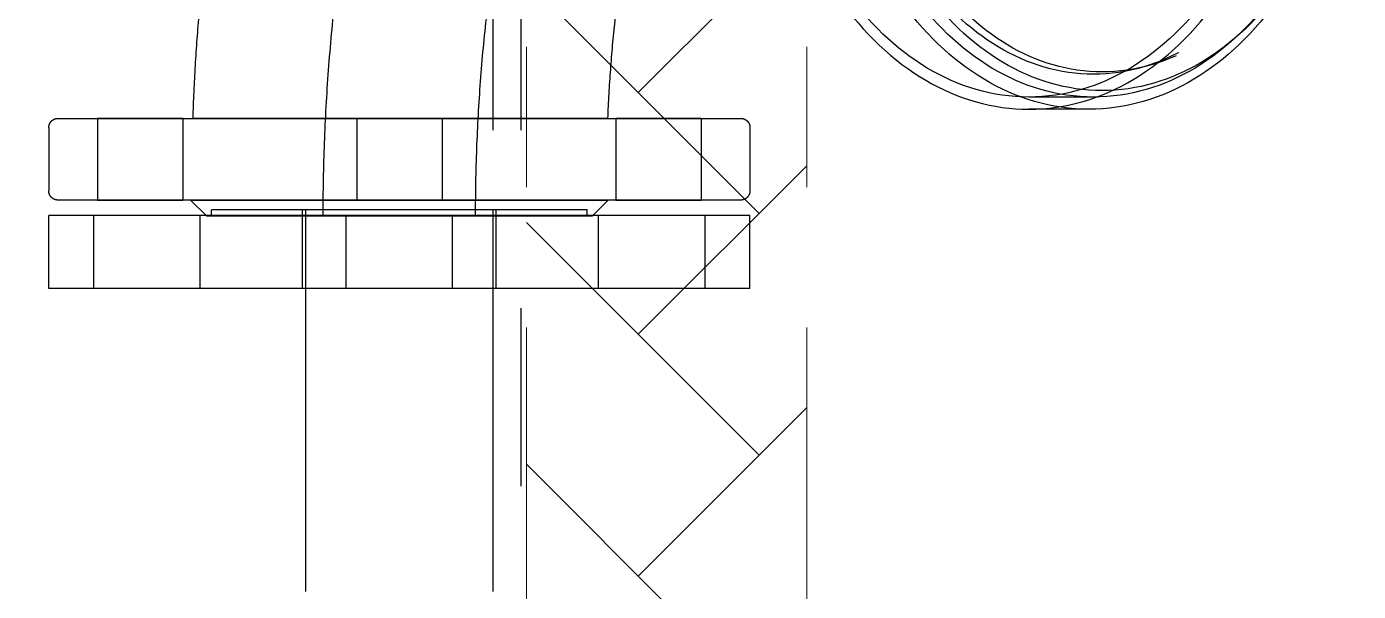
# Model space of a CAD drawing. Header units: millimetres. Extents: x -46397 to 283259, y -8690 to 23983.
# Drawn here: x -14918.5 to -14681.1, y 4452.3 to 4553 of the extents above; entities that cross this region are included whole.
import ezdxf

# ---------------------------------------------------------------- set-up
doc = ezdxf.new("R2010")
doc.units = ezdxf.units.MM
doc.linetypes.add('CENTER', pattern=[2, 1.25, -0.25, 0.25, -0.25])
doc.linetypes.add('PHANTOM', pattern=[63.50000000000001, 31.75, -6.35, 6.35, -6.35, 6.35, -6.35])
doc.layers.add('DUONGTAM', color=1, linetype='CENTER', lineweight=0)

# ---------------------------------------------------------------- blocks, each defined once
blk = doc.blocks.new('BO-3')
at = {"color": 251, "linetype": 'PHANTOM', "ltscale": 5, "extrusion": (0, 1, 0)}
for p, q in [((600.0000000036962, 4477.614315796342), (600.0000000036962, 2977.614315796342)), ((605.0000000036962, 4477.614315796342), (605.0000000036962, 2977.614315796342)), ((707.1069922669267, 3943.754141483299), (695.5780773562146, 3943.75403480382)), ((706.2907196169253, 3941.580220886524), (695.57809747188, 3941.580121760377)), ((529.5586710831267, 3939.9483996979), (529.5587384706305, 3925.383182306501)), ((544.7760623877402, 3939.948470102765), (544.776129775244, 3925.383252711366)), ((575.7543232573371, 3939.948827156), (575.7543906448409, 3925.383609764602)), ((590.9717145619215, 3939.948897560866), (590.9717819494545, 3925.383680169467)), ((621.949975432537, 3939.948827156), (621.9500428200408, 3925.383609764602)), ((637.1673667371215, 3939.948897560866), (637.1674341246253, 3925.383680169467)), ((520.8630264524254, 3938.317924683932), (520.863078753202, 3927.013576857771)), ((645.8630264545791, 3938.318503009596), (645.8630787553266, 3927.014155183435)), ((548.9609254595707, 3922.557185115427), (546.1348254278419, 3925.383258996724)), ((575.7543906438514, 3925.383609764602), (575.7543906458304, 3925.383182306501)), ((590.9717819484649, 3925.383680169467), (590.971781950444, 3925.383252711366)), ((617.8220851101796, 3922.614315795789), (620.591347167443, 3925.383603477665)), ((645.8630944826873, 3922.614315795789), (520.8630944826873, 3922.614315795789)), ((520.8630944826873, 3909.614315795789), (520.8630944826873, 3922.614315795789)), ((528.8630944826291, 3909.614315795789), (528.8630944826291, 3922.614315795789)), ((547.8630944826291, 3909.614315795789), (547.8630944826291, 3922.614315795789)), ((616.8630944826873, 3923.614315795789), (549.8630944826873, 3923.614315795789)), ((549.8630944826873, 3922.614315795789), (549.8630944826873, 3923.614315795789)), ((566.1130944826873, 3909.614315795789), (566.1130944826873, 3923.614315795789)), ((566.663094482501, 3855.614315796371), (566.6630944836652, 3923.614315795789)), ((573.8630944826291, 3909.614315795789), (573.8630944826291, 3922.614315795789)), ((592.8630944826291, 3909.614315795789), (592.8630944826291, 3922.614315795789)), ((600.0630944824661, 3855.614315796342), (600.0630944836594, 3923.614315795789)), ((600.6130944826873, 3909.614315795789), (600.6130944826873, 3923.614315795789)), ((616.8630944826873, 3922.614315795789), (616.8630944826873, 3923.614315795789)), ((617.7652732860879, 3922.557503445994), (617.8220851101796, 3922.614315795789)), ((618.8630944826291, 3909.614315795789), (618.8630944826291, 3922.614315795789)), ((637.8630944826291, 3909.614315795789), (637.8630944826291, 3922.614315795789)), ((645.8630944826873, 3909.614315795789), (645.8630944826873, 3922.614315795789)), ((645.8630944826873, 3909.614315795789), (520.8630944826873, 3909.614315795789))]:
    blk.add_line(p, q, dxfattribs=at)
at = {"color": 251, "linetype": 'PHANTOM', "ltscale": 5}
for centre, major_axis, ratio, start_param, end_param in [((706.290091002069, 4009.515003494202), (0.0006286148552983904, -67.93478260767084), 0.707106781171449, -1.570802869802909, 4.712382437376677), ((695.5774688570236, 4009.514904368054), (0.0006286148563038956, -67.93478260767192), 0.7071067811714659, -5.329070518200751e-14, 3.14159265358974), ((695.5774688570236, 4009.514904368054), (0.0006084991799288422, -65.76086956422536), 0.7071067811714493, -1.570802869802909, 4.712382437376677), ((707.1063837677357, 4009.515011047533), (0.0006084991799288422, -65.76086956422536), 0.7071067811714493, -1.570802869802909, 4.712382437376677), ((708.6435724225012, 4009.515025271463), (0.0005978171597160731, -64.60645726415213), 0.7071067811714491, -1.570802869802909, 4.712382437376677), ((707.1063837677357, 4009.515011047533), (0.0005707182604582499, -61.67786304708815), 0.7071067811714489, -1.570802869802909, 4.712382437376677), ((708.6435724225012, 4009.515025271463), (0.0005670194641337552, -61.27813192063342), 0.7071067811714491, -1.570802869802909, 4.712382437376677), ((695.5774688570236, 4009.514904368054), (0.000628614867879115, -67.93478260766851), 0.7071067811714112, -1.570802869803066, -6.705747068735946e-14)]:
    blk.add_ellipse(centre, major_axis=major_axis, ratio=ratio, start_param=start_param, end_param=end_param, dxfattribs=at)
at = {"color": 251, "linetype": 'PHANTOM', "ltscale": 5, "extrusion": (0, 0, -1)}
for centre, major_axis, ratio, start_param, end_param in [((537.1673667354335, 3939.948434900336), (7.608695652303428, 3.52024319033813e-05), 4.626605334244925e-06, -2.356194490024912, 3.926990817154674), ((583.3630189096439, 3939.948862358437), (7.608695652303428, 3.52024319033813e-05), 4.626605334244925e-06, -2.356194490024912, 3.926990817154674), ((583.3630189106334, 3939.948434900336), (7.608695652303428, 3.52024319033813e-05), 4.626605334244925e-06, -2.356194490024912, 3.926990817154674), ((629.5586710848438, 3939.948862358437), (7.608695652303428, 3.52024319033813e-05), 4.626605334244925e-06, -2.356194490024912, 3.926990817154674), ((537.1674341229373, 3925.383217508937), (7.608695652303428, 3.52024319033813e-05), 4.626605334244925e-06, 0.785398163564881, 7.068583470744468), ((583.3630862976133, 3925.383431237988), (-37.22826087017494, -0.0001722404684446474), 4.626605359578248e-06, -4.626527072559838e-06, 0.7853981634867121), ((583.3630862976424, 3925.383431237995), (37.22826087019936, 0.0001722404706062884), 4.626605341703876e-06, 4.626683630211185e-06, 3.141588027063065), ((583.3630862976424, 3925.383431237995), (37.22826087020249, 0.0001722404703626214), 4.626605335108371e-06, -2.356194490181498, 4.626605041302412e-06), ((583.3630862971477, 3925.383644967038), (7.608695652303428, 3.52024319033813e-05), 4.626605334244925e-06, 0.785398163564881, 7.068583470744468), ((583.3630862981372, 3925.383217508937), (7.608695652303428, 3.52024319033813e-05), 4.626605334244925e-06, 0.785398163564881, 7.068583470744468), ((629.5587384723476, 3925.383644967038), (7.608695652303428, 3.52024319033813e-05), 4.626605334244925e-06, 0.785398163564881, 7.068583470744468), ((583.3630993728293, 3922.557344281453), (34.40217391362908, 0.0001591652813917169), 4.626605334244925e-06, -2.356194490024912, 3.926990817154674), ((583.3630993728293, 3922.557344281453), (13.58695652197041, 6.286148554175233e-05), 4.626605334244924e-06, -2.356194490024912, 3.926990817154674)]:
    blk.add_ellipse(centre, major_axis=major_axis, ratio=ratio, start_param=start_param, end_param=end_param, dxfattribs=at)
at = {"color": 251, "linetype": 'PHANTOM', "ltscale": 5}
for points, knots in [([(546.5781145128421, 3939.948702817408), (546.6776586545748, 3943.100109363197), (546.8205114808225, 3946.249221062015), (547.1927278987132, 3952.538943259566), (547.4220936005586, 3955.679553409162), (547.9671575378743, 3961.948213433283), (548.2828557286994, 3965.076263178311), (549.0003412128426, 3971.31583467402), (549.4021284484188, 3974.427356305412), (550.2914846054919, 3980.629920698837), (550.7790534573141, 3983.720963354815), (551.3093284085044, 3986.799801256831)], [1.615437709959589, 1.615437709959589, 1.615437709959589, 1.615437709959589, 1.654292805921843, 1.654292805921843, 1.693148863497054, 1.693148863497054, 1.732004921072265, 1.732004921072265, 1.770860978647477, 1.770860978647477, 1.809717036222688, 1.809717036222688, 1.809717036222688, 1.809717036222688]), ([(569.7761428508675, 3922.557281419959), (569.7761227653828, 3926.898576118987), (569.8564839427418, 3931.239871053895), (570.1777868935023, 3939.911253233167), (570.4187286093365, 3944.241339552875), (571.0606475068489, 3952.879122320523), (571.4616245742945, 3957.186817858852), (572.4227084254089, 3965.768692276939), (572.982815040159, 3970.042870272508), (574.2608958735946, 3978.546665160957), (574.9788698718185, 3982.776281205941), (575.7749713621452, 3986.978148661245)], [1.570789783786881, 1.570789783786881, 1.570789783786881, 1.570789783786881, 1.623149661346711, 1.623149661346711, 1.675509538906541, 1.675509538906541, 1.727869416466371, 1.727869416466371, 1.780229294026201, 1.780229294026201, 1.832589171586031, 1.832589171586031, 1.832589171586031, 1.832589171586031]), ([(596.9500558947911, 3922.557407142933), (596.950037360948, 3926.563339301323), (597.0241968233895, 3930.569271608492), (597.3206302174949, 3938.569469692196), (597.5429041293391, 3942.563734305248), (598.134841987805, 3950.528962706059), (598.5045058941469, 3954.499925323868), (599.3900172944996, 3962.406985280166), (599.9058647262282, 3966.343081437572), (601.0820562505978, 3974.168949106443), (601.7424002563057, 3978.058719420489), (602.4739100030565, 3981.919668100305)], [1.57078978378688, 1.57078978378688, 1.57078978378688, 1.57078978378688, 1.62314966134671, 1.62314966134671, 1.67550953890654, 1.67550953890654, 1.727869416466369, 1.727869416466369, 1.780229294026199, 1.780229294026199, 1.832589171586029, 1.832589171586029, 1.832589171586029, 1.832589171586029]), ([(620.5381406362576, 3939.949043620367), (620.6553950232337, 3942.862071198706), (620.8197822909569, 3945.770522802824), (621.2422706707148, 3951.57100688243), (621.5003741919063, 3954.463038273327), (622.109416769701, 3960.223307763354), (622.4603558461822, 3963.091545180712), (622.9117944388709, 3966.337430103198), (622.9673455301672, 3966.730297255814), (623.0237648535403, 3967.12286037557)], [1.627659496283031, 1.627659496283031, 1.627659496283031, 1.627659496283031, 1.673441027732466, 1.673441027732466, 1.719223728347239, 1.719223728347239, 1.765006428962012, 1.765006428962012, 1.771316192289447, 1.771316192289447, 1.771316192289447, 1.771316192289447]), ([(520.8630264524254, 3938.317924683932), (520.8630256370234, 3938.494170026413), (520.8923585783923, 3938.67268606291), (521.0041352760163, 3939.003626098271), (521.0869741211645, 3939.16058393152), (521.295275171753, 3939.437154111987), (521.4233589951182, 3939.560183675119), (521.7081774768885, 3939.757249933911), (521.8684565786971, 3939.833740621372), (522.1169089768664, 3939.906604058338), (522.2013611364528, 3939.924277929484), (522.3292492092878, 3939.940651406239), (522.3724183440208, 3939.944438112954), (522.4290003391216, 3939.947148821044), (522.4428171671461, 3939.947631775725), (522.4599735373631, 3939.948028530449), (522.4641212240094, 3939.948107078399), (522.469546622393, 3939.948192647516), (522.4712257169303, 3939.948216113768), (522.4757514427765, 3939.948273702666), (522.4780476114247, 3939.948295090016), (522.4830829231651, 3939.948337515936), (522.4845710463123, 3939.948343297019), (522.487133851042, 3939.948355503522), (522.4878892253619, 3939.948357789148), (522.4903176085209, 3939.948365285654), (522.4907858072547, 3939.948365266002), (522.4928585990565, 3939.948368378038), (522.4934201306314, 3939.948368379362), (522.4972402749409, 3939.948370645183), (522.5015650563873, 3939.948371897521), (522.5276153598097, 3939.948377452678), (522.565632006852, 3939.94838164168), (522.7743602461705, 3939.948397415657), (523.0610214818735, 3939.948409496454), (523.8967111275997, 3939.948434580041), (524.4461806988693, 3939.948447618652), (525.7989482202101, 3939.948474475455), (526.6044394530763, 3939.948488337574), (528.4578496452596, 3939.948516657762), (529.508804960351, 3939.948531162252), (531.8385476582916, 3939.948560574772), (533.1211536510091, 3939.94857553102), (535.8966058738879, 3939.948605649308), (537.3940016228589, 3939.948620860716), (540.5786773245782, 3939.948651288843), (542.271177698276, 3939.948666555447), (545.8232101998874, 3939.948696893403), (547.6885649691685, 3939.948712014495), (551.5612578856526, 3939.948741863456), (553.5749443301465, 3939.948756640249), (557.7173856160371, 3939.948785607801), (559.8529309461883, 3939.948799846043), (564.2106622659776, 3939.948827551369), (566.4399916618713, 3939.948841063862), (570.9557243497111, 3939.948867142735), (573.2495300533483, 3939.948879751853), (577.8638982686971, 3939.94890386143), (580.1920248813112, 3939.948915401405), (584.8443660668563, 3939.948937224723), (587.1762069881952, 3939.948947543842), (591.8053593721124, 3939.948966794011), (594.1102591707895, 3939.948975756615), (598.6553658309858, 3939.948992180554), (600.9030232562509, 3939.948999668824), (605.3043321766017, 3939.949013050627), (607.4651985141099, 3939.949018966105), (611.6648481156444, 3939.949029129846), (613.7105156505422, 3939.949033394765), (617.6532954715658, 3939.94904020683), (619.5568709522195, 3939.949042765129), (623.1909474789863, 3939.949046135956), (624.927405673312, 3939.949046954007), (628.205003782874, 3939.94904683928), (629.7515164810175, 3939.949045906313), (632.6295475465595, 3939.949042307544), (633.965783690539, 3939.949039635841), (636.4064121166302, 3939.949032600332), (637.5148051267315, 3939.949028225001), (639.4859459470317, 3939.949017845243), (640.3519247762742, 3939.949011823799), (641.8276661096315, 3939.948998236203), (642.4398471189779, 3939.948990647787), (643.4007940427982, 3939.948974030802), (643.7511287167436, 3939.9489649754), (644.0583670577034, 3939.948951206123), (644.1257151950267, 3939.948947034729), (644.1914193845878, 3939.948940655388), (644.2074389512709, 3939.948938541191), (644.2231872840202, 3939.948935321136), (644.2270322536351, 3939.948934275828), (644.2318050744361, 3939.948932246272), (644.2311494315509, 3939.94893698645), (644.2366667632596, 3939.948925630753), (644.235006467643, 3939.948954566684), (644.245124815614, 3939.948882421329), (644.2462473134219, 3939.948873784047), (644.2486712265527, 3939.948851313969), (644.2498022146465, 3939.948839996225), (644.252418916527, 3939.948810267062), (644.2539201813343, 3939.948791623636), (644.2589131197601, 3939.948721237579), (644.2629338224069, 3939.948653160161), (644.2752668492903, 3939.948392338531), (644.2840978251188, 3939.948139878808), (644.3041473884659, 3939.947398757427), (644.3155574540142, 3939.946857999024), (644.3611219749437, 3939.944216591979), (644.3953097565391, 3939.941152235002), (644.5317738027661, 3939.924564326229), (644.6334932402242, 3939.90223992951), (644.8978415755555, 3939.817229120574), (645.0572433342459, 3939.735785038636), (645.3373797392123, 3939.529995443943), (645.4618960951921, 3939.403437634897), (645.6623483737058, 3939.12105541975), (645.7407644730993, 3938.961707334729), (645.8386562006781, 3938.642209004149), (645.8630257097539, 3938.47948793037), (645.8630264545791, 3938.318503009596)], [0, 0, 0, 0, 0.528736035351584, 0.528736035351584, 1.047920834258392, 1.047920834258392, 1.56744851272004, 1.56744851272004, 2.086963859629437, 2.086963859629437, 2.344199400488174, 2.344199400488174, 2.473781922070964, 2.473781922070964, 2.514623021308877, 2.514623021308877, 2.52788777624398, 2.52788777624398, 2.534444742200335, 2.534444742200335, 2.547746774264423, 2.547746774264423, 2.574177047984909, 2.574177047984909, 2.606475015388299, 2.606475015388299, 2.703305752690013, 2.703305752690013, 2.993692897307271, 2.993692897307271, 3.864856197904487, 3.864856197904487, 6.478894592504641, 6.478894592504641, 13.48298006790027, 13.48298006790027, 20.46288930176262, 20.46288930176262, 27.44214593152797, 27.44214593152797, 34.42135117395581, 34.42135117395581, 41.40054404447419, 41.40054404447419, 48.37973247722314, 48.37973247722314, 55.35891892029723, 55.35891892029723, 62.33810433636644, 62.33810433636644, 69.31728916992664, 69.31728916992664, 76.29647365184692, 76.29647365184692, 83.27565791396736, 83.27565791396736, 90.25484203830733, 90.25484203830733, 97.2340260806055, 97.2340260806055, 104.2132100828315, 104.2132100828315, 111.192394080742, 111.192394080742, 118.171578109448, 118.171578109448, 125.1507622087746, 125.1507622087746, 132.1299464301089, 132.1299464301089, 139.1091308472856, 139.1091308472856, 146.0883155764743, 146.0883155764743, 153.0675008167103, 153.0675008167103, 160.0466869416305, 160.0466869416305, 167.0258747344841, 167.0258747344841, 174.005066097469, 174.005066097469, 180.9842667629563, 180.9842667629563, 187.9635014393519, 187.9635014393519, 190.8758352382961, 190.8758352382961, 192.2958980441997, 192.2958980441997, 192.9874019610604, 192.9874019610604, 193.5060223108554, 193.5060223108554, 193.6034363815481, 193.6034363815481, 193.6131910582527, 193.6131910582527, 193.6197368882521, 193.6197368882521, 193.6262952959781, 193.6262952959781, 193.6395783729747, 193.6395783729747, 193.6659662031097, 193.6659662031097, 193.700248206313, 193.700248206313, 193.8030711519799, 193.8030711519799, 194.1126827852657, 194.1126827852657, 194.6361163350682, 194.6361163350682, 195.1554829233805, 195.1554829233805, 195.6750039879671, 195.6750039879671, 196.1579587574896, 196.1579587574896, 196.1579587574896, 196.1579587574896]), ([(546.5884346365929, 3939.948483239339), (546.5306949135847, 3939.948471672131), (546.7136213001795, 3939.948461380987), (547.3344504280831, 3939.948447781146), (547.5995622363989, 3939.948443556281), (548.2488146840769, 3939.948435737668), (548.6348475887207, 3939.948432138222), (549.948106730415, 3939.948422528712), (551.0342801323568, 3939.94841760748), (552.6531047298631, 3939.948413296621), (552.9900427167886, 3939.948412527312), (553.6906900586328, 3939.948411177418), (554.0554271810688, 3939.948410595647), (555.1825967350742, 3939.948409149813), (555.9756237756228, 3939.948408584441), (558.4755723106791, 3939.948408046763), (560.3022143421986, 3939.948409221888), (562.79039896428, 3939.948412654438), (563.2997964119131, 3939.948413442678), (564.3299310795264, 3939.948415204479), (564.8511128398823, 3939.94841617814), (566.4326646695554, 3939.948419372286), (568.58933185754, 3939.948424358274), (570.8404314028157, 3939.94843077684), (572.5646584905335, 3939.948436135408), (573.1453952051816, 3939.948438012532), (574.3190733775264, 3939.948441951932), (574.9131002663635, 3939.948444018457), (577.8820900501742, 3939.948454705631), (580.2756103096181, 3939.94846444923), (583.8926624974702, 3939.948480808456), (585.102840625128, 3939.948486554258), (586.9250556690677, 3939.948495625522), (587.5335877251055, 3939.948498725204), (588.7394344904169, 3939.948505006763), (589.338463537104, 3939.948508197052), (592.3144571881567, 3939.948524391981), (594.6345127959212, 3939.948538120083), (597.4581906179956, 3939.948556251376), (598.0190723535488, 3939.94855992663), (599.1329743765236, 3939.948567377072), (599.6844809789618, 3939.948571142555), (601.3096118827234, 3939.948582467663), (602.3592109593737, 3939.948590091084), (605.4089383565879, 3939.94861317617), (607.310964132892, 3939.94862885059), (609.9594987558376, 3939.948652805699), (610.7953625408991, 3939.948660751757), (612.3698711161851, 3939.948676508746), (613.1096170938108, 3939.948684329709), (614.4948019467993, 3939.94869985741), (615.1402439748636, 3939.948707564148), (616.3347984954889, 3939.948722860976), (616.8853687766532, 3939.9487304791), (618.3562558226986, 3939.948752677217), (619.109865020233, 3939.948766749028), (619.7713217819692, 3939.948783440286), (619.8894589752308, 3939.948786733203), (620.0969892438152, 3939.948793226995), (620.1865227616217, 3939.948796433975), (620.4100512755685, 3939.9488058717), (620.498158048722, 3939.948811870676), (620.5856507926947, 3939.948829017525), (620.4098771848367, 3939.948839323315), (619.8912023761077, 3939.948850768324), (619.7720062046719, 3939.948852990481), (619.5047077058407, 3939.948857256099), (619.3568765029486, 3939.94885929731), (618.871649624256, 3939.948865151429), (618.492619456636, 3939.948868695454), (617.6252854188788, 3939.948875077778), (617.1369804075803, 3939.948877916078), (616.3215517016652, 3939.948881637672), (616.035889110819, 3939.948882788736), (615.4363799709245, 3939.948884908856), (615.1216015752871, 3939.948885880058), (613.4910572184017, 3939.948890231488), (612.0042362438398, 3939.948892136421), (609.5085445383738, 3939.948892699675), (608.6320832548663, 3939.948892502292), (607.2486180427077, 3939.948891611875), (606.7750138037372, 3939.948891214419), (605.8148044180998, 3939.948890228403), (605.3271723053476, 3939.948889639531), (602.8520329525927, 3939.948886224203), (600.7546434369287, 3939.948881998327), (597.986001749523, 3939.948874845057), (597.4248621973966, 3939.948873320016), (596.2874803192681, 3939.948870077587), (595.7111828552443, 3939.948868359486), (593.9788891914068, 3939.948862974012), (592.8131299338129, 3939.948859058441), (589.2840019938885, 3939.948846361029), (586.8890919966507, 3939.94883663773), (583.8408867429243, 3939.948822854833), (583.2302073760075, 3939.948820023452), (582.0163481546042, 3939.948814257335), (581.4117496361432, 3939.948811316226), (579.6048389742209, 3939.948802321462), (578.4093955209246, 3939.948796096742), (576.0366639705608, 3939.948783195196), (574.8593754391477, 3939.948776518369), (572.523308021191, 3939.948762703792), (571.3592958296067, 3939.948755530317), (567.9655528200965, 3939.948733740985), (565.8155269946437, 3939.948718765027), (562.7567117730796, 3939.948695636394), (561.7641674485931, 3939.948687808381), (559.8403565240151, 3939.948671949245), (558.9234712075558, 3939.948664037311), (556.3032877423684, 3939.94864035257), (554.7292413107061, 3939.948624630382), (552.6319745390792, 3939.948601150387), (551.9762444436201, 3939.94859332289), (550.7825721408008, 3939.948578042957), (550.2406335284468, 3939.94857054848), (549.2645844702201, 3939.948555845269), (548.8304759460443, 3939.948548636548), (548.2610543908668, 3939.948538040098), (548.0848948045168, 3939.94853454411), (547.7603177248093, 3939.948527625664), (547.6116170290916, 3939.948524195726), (546.9430398091208, 3939.948507336161), (546.646174359601, 3939.948494806526), (546.5884346365929, 3939.948483239339)], [0, 0, 0, 0, 0.006647290287580639, 0.006647290287580639, 0.00997093543137096, 0.00997093543137096, 0.01329458057516128, 0.01329458057516128, 0.01994187086274191, 0.01994187086274191, 0.02160369343463708, 0.02160369343463708, 0.02326551600653224, 0.02326551600653224, 0.02658916115032256, 0.02658916115032256, 0.0332364514379032, 0.0332364514379032, 0.03489827400979836, 0.03489827400979836, 0.03656009658169352, 0.03656009658169352, 0.03988374172548383, 0.04320738686927414, 0.04320738686927414, 0.0448692094411693, 0.0448692094411693, 0.04653103201306446, 0.04653103201306446, 0.05317832230064511, 0.05317832230064511, 0.05650196744443542, 0.05650196744443542, 0.05816379001633058, 0.05816379001633058, 0.05982561258822575, 0.05982561258822575, 0.06647290287580639, 0.06647290287580639, 0.06813472544770155, 0.06813472544770155, 0.06979654801959673, 0.06979654801959673, 0.07312019316338707, 0.07312019316338707, 0.07976748345096775, 0.07976748345096775, 0.08309112859475809, 0.08309112859475809, 0.08641477373854843, 0.08641477373854843, 0.08973841888233877, 0.08973841888233877, 0.09306206402612911, 0.09306206402612911, 0.09970935431370978, 0.09970935431370978, 0.101371176885605, 0.101371176885605, 0.1030329994575001, 0.1030329994575001, 0.1063566446012905, 0.1063566446012905, 0.1130039348888711, 0.1130039348888711, 0.1146657574607663, 0.1146657574607663, 0.1163275800326614, 0.1163275800326614, 0.1196512251764518, 0.1196512251764518, 0.1229748703202422, 0.1229748703202422, 0.1246366928921373, 0.1246366928921373, 0.1262985154640325, 0.1262985154640325, 0.1329458057516132, 0.1329458057516132, 0.1362694508954035, 0.1362694508954035, 0.1379312734672987, 0.1379312734672987, 0.1395930960391939, 0.1395930960391939, 0.1462403863267746, 0.1462403863267746, 0.1479022088986698, 0.1479022088986698, 0.1495640314705649, 0.1495640314705649, 0.1528876766143553, 0.1528876766143553, 0.159534966901936, 0.159534966901936, 0.1611967894738311, 0.1611967894738311, 0.1628586120457263, 0.1628586120457263, 0.1661822571895167, 0.1661822571895167, 0.1695059023333071, 0.1695059023333071, 0.1728295474770974, 0.1728295474770974, 0.1794768377646782, 0.1794768377646782, 0.1828004829084685, 0.1828004829084685, 0.1861241280522589, 0.1861241280522589, 0.1927714183398396, 0.1927714183398396, 0.1960950634836299, 0.1960950634836299, 0.1994187086274203, 0.1994187086274203, 0.2027423537712107, 0.2027423537712107, 0.2044041763431059, 0.2044041763431059, 0.206065998915001, 0.206065998915001, 0.2127132892025818, 0.2127132892025818, 0.2127132892025818, 0.2127132892025818]), ([(546.1350602802995, 3925.383036191339), (545.8723873617128, 3925.383035915522), (545.6114077990642, 3925.383035657254), (543.5351577292313, 3925.38303373141), (541.7986995348765, 3925.38303291336), (538.5211014252855, 3925.383033028087), (536.9745887271129, 3925.383033961047), (534.0965576615417, 3925.383037559815), (532.7603215175332, 3925.383040231525), (530.3196930914128, 3925.383047267027), (529.2113000813115, 3925.383051642359), (527.2401592609531, 3925.383062022123), (526.3741804316815, 3925.383068043568), (524.8984390982951, 3925.383081631157), (524.2862580889196, 3925.383089219573), (523.3253111650702, 3925.383105836558), (522.9749764911248, 3925.38311489196), (522.6677381501067, 3925.383128661237), (522.6003900127544, 3925.383132832631), (522.5346858231933, 3925.383139211972), (522.5186662565102, 3925.383141326169), (522.5029179237317, 3925.383144546231), (522.4990729541169, 3925.383145591539), (522.4943001333158, 3925.383147621094), (522.4949557762302, 3925.383142880917), (522.4894384444924, 3925.383154236606), (522.4910987401381, 3925.383125300676), (522.4809803921671, 3925.383197446037), (522.4798578943592, 3925.383206083319), (522.4774339812284, 3925.38322855339), (522.4763029931346, 3925.383239871135), (522.4736862912541, 3925.383269600297), (522.4721850264468, 3925.383288243731), (522.467192088021, 3925.383358629788), (522.463171385345, 3925.383426707198), (522.4508383584907, 3925.383687528836), (522.4420073826332, 3925.383939988551), (522.4219578193151, 3925.384681109939), (522.4105477537669, 3925.385221868342), (522.3649832328083, 3925.38786327538), (522.330795451242, 3925.390927632357), (522.1943314050441, 3925.407515541123), (522.092611967586, 3925.429839937835), (521.8282636322547, 3925.514850746764), (521.6688618735934, 3925.596294828687), (521.388725468627, 3925.802084423365), (521.2642091126181, 3925.928642232404), (521.0637568341044, 3926.211024447544), (520.9853407346818, 3926.370372532565), (520.887449007103, 3926.68987086316), (520.8630794979981, 3926.852591936968), (520.863078753202, 3927.013576857771)], [138.1135069274107, 138.1135069274107, 138.1135069274107, 138.1135069274107, 139.1091308467113, 139.1091308467113, 146.0883155758981, 146.0883155758981, 153.0675008161346, 153.0675008161346, 160.0466869410542, 160.0466869410542, 167.0258747339079, 167.0258747339079, 174.0050660968918, 174.0050660968918, 180.9842667623801, 180.9842667623801, 187.9635014387759, 187.9635014387759, 190.8758352380148, 190.8758352380148, 192.2958980440627, 192.2958980440627, 192.9874019609939, 192.9874019609939, 193.5060223108415, 193.5060223108415, 193.6034363815438, 193.6034363815438, 193.6131910582495, 193.6131910582495, 193.6197368882489, 193.6197368882489, 193.6262952959751, 193.6262952959751, 193.6395783729717, 193.6395783729717, 193.6659662031068, 193.6659662031068, 193.7002482063047, 193.7002482063047, 193.8030711519548, 193.8030711519548, 194.1126827851897, 194.1126827851897, 194.6361163349905, 194.6361163349905, 195.1554829233034, 195.1554829233034, 195.6750039878899, 195.6750039878899, 196.157958757489, 196.157958757489, 196.157958757489, 196.157958757489]), ([(645.8630787553266, 3927.014155183435), (645.8630795707577, 3926.837909840946), (645.8337466293597, 3926.65939380445), (645.7219699317648, 3926.328453769089), (645.6391310865874, 3926.17149593584), (645.430830035999, 3925.89492575538), (645.3027462126629, 3925.771896192247), (645.0179277308634, 3925.574829933455), (644.8576486290549, 3925.498339245994), (644.6091962308856, 3925.425475809028), (644.5247440713283, 3925.407801937883), (644.3968559984933, 3925.39142846112), (644.3536868637602, 3925.387641754412), (644.2971048686304, 3925.384931046316), (644.2832880406058, 3925.384448091634), (644.2661316703889, 3925.384051336918), (644.2619839837425, 3925.383972788968), (644.256558585359, 3925.38388721985), (644.2548794908216, 3925.383863753599), (644.2503537650045, 3925.383806164693), (644.2480575963564, 3925.383784777343), (644.243022284616, 3925.383742351423), (644.2415341614396, 3925.383736570348), (644.23897135671, 3925.383724363845), (644.2382159824192, 3925.383722078212), (644.2357875992602, 3925.383714581712), (644.2353194005264, 3925.383714601365), (644.2332466086955, 3925.383711489329), (644.2326850771205, 3925.383711488004), (644.2288649328402, 3925.383709222177), (644.2245401513937, 3925.383707969846), (644.1984898479714, 3925.383702414689), (644.1604732009582, 3925.38369822568), (643.9517449616687, 3925.383682451702), (643.6650837259949, 3925.383670370906), (642.8293940802978, 3925.383645287326), (642.2799245090573, 3925.383632248708), (640.9271569877455, 3925.383605391904), (640.1216657549085, 3925.383591529786), (638.2682555627543, 3925.383563209598), (637.217300247692, 3925.383548705115), (634.8875575497805, 3925.383519292594), (633.6049515570921, 3925.383504336347), (630.8294993342424, 3925.383474218059), (629.3321035853005, 3925.383459006651), (626.1474278835813, 3925.383428578516), (624.4549275099125, 3925.38341331192), (621.9958347373758, 3925.38339230877), (621.2995315441221, 3925.38338648171), (620.5910792360664, 3925.383380670155)], [0, 0, 0, 0, 0.528736035351584, 0.528736035351584, 1.047920834258392, 1.047920834258392, 1.567448512719959, 1.567448512719959, 2.086963859629355, 2.086963859629355, 2.344199400487647, 2.344199400487647, 2.473781922069621, 2.473781922069621, 2.514623021306773, 2.514623021306773, 2.527887776242244, 2.527887776242244, 2.534444742198549, 2.534444742198549, 2.547746774262745, 2.547746774262745, 2.574177047983223, 2.574177047983223, 2.606475015381732, 2.606475015381732, 2.703305752668784, 2.703305752668784, 2.993692897242386, 2.993692897242386, 3.864856197708137, 3.864856197708137, 6.478894591913933, 6.478894591913933, 13.48298006732444, 13.48298006732444, 20.46288930118763, 20.46288930118763, 27.44214593095298, 27.44214593095298, 34.42135117338176, 34.42135117338176, 41.40054404389932, 41.40054404389932, 48.37973247664848, 48.37973247664848, 55.3589189197241, 55.3589189197241, 58.04319454804082, 58.04319454804082, 58.04319454804082, 58.04319454804082]), ([(620.5910792360664, 3925.383380670155), (619.4575373896514, 3925.383371371525), (618.2927989099699, 3925.383362112738), (615.1648473225941, 3925.38333800391), (613.1511608781002, 3925.38332322711), (609.0087195922388, 3925.383294259558), (606.8731742621167, 3925.383280021324), (602.5154429423274, 3925.383252315998), (600.2861135464336, 3925.383238803497), (595.770380858623, 3925.383212724624), (593.4765751549858, 3925.383200115506), (588.862206939637, 3925.383176005937), (586.5340803270228, 3925.383164465962), (581.8817391415068, 3925.383142642637), (579.5498982201389, 3925.383132323524), (574.9207458362216, 3925.383113073356), (572.6158460375445, 3925.383104110751), (568.0707393773482, 3925.383087686805), (565.8230819520832, 3925.383080198542), (561.4217730317032, 3925.383066816739), (559.2609066941659, 3925.383060901262), (555.0612570926314, 3925.383050737521), (553.0155895577045, 3925.383046472594), (549.3540407315013, 3925.383040146426), (547.7136877811863, 3925.383037848969), (546.1350602802995, 3925.383036191339)], [58.04319454804082, 58.04319454804082, 58.04319454804082, 58.04319454804082, 62.33810433579351, 62.33810433579351, 69.31728916935208, 69.31728916935208, 76.29647365127187, 76.29647365127187, 83.27565791339194, 83.27565791339194, 90.25484203773046, 90.25484203773046, 97.23402608002982, 97.23402608002982, 104.2132100822546, 104.2132100822546, 111.1923940801654, 111.1923940801654, 118.1715781088728, 118.1715781088728, 125.150762208199, 125.150762208199, 132.1299464295349, 132.1299464295349, 138.1135069274107, 138.1135069274107, 138.1135069274107, 138.1135069274107])]:
    blk.add_open_spline(points, degree=3, knots=knots, dxfattribs=at)
blk.add_open_spline([(620.5381316530402, 3939.948820442314), (620.5381346474169, 3939.948894835001), (620.5381376418227, 3939.948969227687), (620.5381406362576, 3939.949043620367)], degree=3, dxfattribs=at)

msp = doc.modelspace()

# ---------------------------------------------------------------- hatches: boundary and pattern name
h = msp.add_hatch()
h.set_pattern_fill('AR-HBONE', color=1, scale=0.3)
h.set_pattern_definition([(45, (-282923.9979270517, -5674.705977216247), (0, 43.10522938113193), [91.44, -30.48]), (135, (-282902.4453270517, -5653.153377216247), (4.263256414560601e-15, 43.10522938113193), [91.44, -30.48])])
edge = h.paths.add_edge_path()
edge.add_line((-14779.3840142691, 3524.555132402826), (-14779.3840142691, 5124.206465215781))
edge.add_arc((-15039.24599252059, 5125.857425441247), 259.8672226550366, 359.6359922254444, 423.1169667415435)
edge.add_arc((-15435.38401428337, 4344.393628654208), 1136.00134355679, 63.1183280641451, 116.8816184490646)
edge.add_arc((-15831.5211612187, 5125.856891881416), 259.8680940998796, 116.8829182880217, 180.3638907443265)
edge.add_line((-16091.3840142691, 5124.20645690578), (-16091.3840142691, 3524.555140712835))
edge.add_arc((-15831.52215563535, 3522.904099286579), 259.8671035556069, 179.6359741550151, 243.1169466113345)
edge.add_arc((-15435.38401425042, 4304.367980882769), 1136.001354187139, 243.1183200120746, 296.8816103969757)
edge.add_arc((-15039.24697819143, 3522.904773294542), 259.8682044877388, 296.88289934597, 360.3638738621672)
edge = h.paths.add_edge_path(flags=16)
edge.add_line((-16041.3840142691, 3524.387826217644), (-16041.3840142691, 5124.373771400962))
edge.add_arc((-15831.52215563518, 5125.857498331927), 209.8671035557809, 116.88305338869239, 180.4050753922423, ccw=False)
edge.add_arc((-15435.38401426707, 4344.394971917707), 1086.000145450308, 63.11835869769362, 116.88164908259421, ccw=False)
edge.add_arc((-15039.24599252042, 5125.85742544136), 209.8672226548663, -0.40505526201701514, 63.11696674156889, ccw=False)
edge.add_line((-14829.3840142691, 5124.37377140102), (-14829.3840142691, 3524.387826217586))
edge.add_arc((-15039.24599252053, 3522.90417217725), 209.8672226549791, -63.11696674152728, 0.4050552620158214, ccw=False)
edge.add_arc((-15435.38401426707, 4304.366625700663), 1086.000145450101, 243.11835091740022, 296.8816413023147, ccw=False)
edge.add_arc((-15831.52215563518, 3522.904099286679), 209.8671035557798, 179.5949246077577, 243.11694661130758, ccw=False)

# ---------------------------------------------------------------- linework, layer by layer
at = {"layer": 'DUONGTAM', "color": 5, "lineweight": 0, "ltscale": 100, "elevation": -1.499105149169903}
msp.add_lwpolyline([(-16091.3840142691, 5074.380798809361), (-16091.3840142691, 3574.380798809361), (-16091.3840142691, 3524.555140712835, 0.2842960782398918), (-15949.02650263056, 3291.120493421944, 0.2389866582865138), (-14921.74275655212, 3291.11986955702, 0.2842960879540954), (-14779.3840142691, 3524.555132402826), (-14779.3840142691, 3574.380798809303), (-14779.3840142691, 5074.380798809303), (-14779.3840142691, 5124.206465215781, 0.2842960879540954), (-14921.74167310662, 5357.641178818194, 0.2389866582865138), (-15949.02540957241, 5357.641658313412, 0.2842960782398824), (-16091.3840142691, 5124.20645690578)], format="xyb", close=True, dxfattribs=at)
msp.add_lwpolyline([(-16041.3840142691, 5074.380798809361), (-16041.3840142691, 3574.380798809361), (-16041.3840142691, 3524.387826217644, 0.2844896771697005), (-15926.41795668774, 3335.717058876602, 0.2389866582865144), (-14944.35020338092, 3335.71699219833, 0.2844896771696986), (-14829.3840142691, 3524.387826217586), (-14829.3840142691, 3574.380798809303), (-14829.3840142691, 5074.380798809303), (-14829.3840142691, 5124.37377140102, 0.2844896771696986), (-14944.35020338092, 5313.044605420277, 0.2389866582865144), (-15926.41795668774, 5313.044538742004, 0.2844896771697005), (-16041.3840142691, 5124.373771400962), (-16041.3840142691, 5074.380798809245)], format="xyb", dxfattribs=at)

# ---------------------------------------------------------------- block references
msp.add_blockref('BO-3', (-15435.38401620643, 596.6991298684434, -1.499105149169903))

doc.saveas('drawing.dxf')
